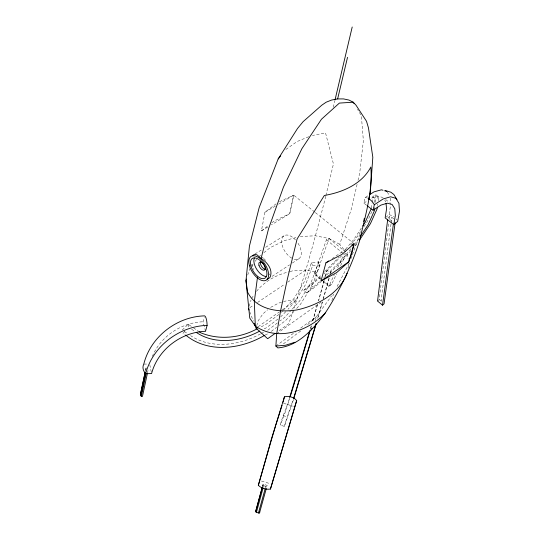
<?xml version="1.0" encoding="UTF-8"?>
<svg xmlns="http://www.w3.org/2000/svg" width="540" height="540" viewBox="0 0 540 540"><rect width="100%" height="100%" fill="white"/><g stroke="black" fill="none" stroke-linecap="round" stroke-linejoin="round"><path stroke-width="0.41" stroke-dasharray="2.7 2.03" d="M371.486 208.13L372.06 203.243M372.155 202.426L372.823 196.729L375.57 194.582L378.648 196.945L378.155 200.873M374.625 202.453L375.57 194.582M374.713 208.852L374.909 207.225M375.502 202.351L375.901 199.098L378.648 196.945M377.561 205.585L377.764 204.019M377.555 301.064L379.087 299.727L388.874 222.365M389.293 219.038L389.61 216.54L391.885 217.384L394.234 219.2M382.077 301.334L381.065 300.497L391.021 224.032M391.129 223.202L391.885 217.384M385.803 217.364L389.05 214.718L390.589 205.274M267.793 227.029L261.421 230.911L264.917 212.274L276.041 203.857M348.172 268.299L349.178 263.358L336.562 287.429M145.503 370.454L146.212 367.24L145.523 370.507M147.494 372.863L148.021 370.42M331.931 300.611L333.329 294.077M314.712 212.058L293.719 195.169L289.737 213.658L271.33 224.87M366.491 205.166L363.865 203.128L365.06 197.573L368.503 195.372M315.428 320.713L316.325 316.757L331.54 295.947M357.082 184.424L351.425 208.778L339.748 244.37L345.708 251.667M358.02 180.367L359.714 173.063L363.373 140.711L361.361 115.742L357.507 109.33M333.281 107.291L334.807 100.805M325.721 196.283L324.945 199.517C314.246 241.292 302.906 282.953 288.752 323.716L277.877 331.459M325.91 195.473L333.437 163.958L325.512 132.82L312.417 135.506M279.504 201.683L293.719 195.169L289.737 213.658L274.293 220.948L271.715 222.939M205.504 331.297L203.067 321.793L204.255 317.351M262.393 486.749L263.142 484.178L267.172 485.406L266.416 487.985M262.481 486.601L263.142 484.178M263.257 487.33L263.696 485.717L262.832 485.136M265.37 487.978L265.815 486.365L266.861 486.371L267.172 485.406M323.939 280.969L318.438 300.692M324.317 280.463L318.647 300.699M325.445 276.399L327.017 270.716L330.986 271.897L330.527 273.524M329.022 278.201L323.231 298.735M329.157 278.39L323.426 298.64M256.743 325.715L258.127 320.855L262.953 313.828L267.644 309.764M320.666 279.389L314.368 274.091L326.43 239.78L329.029 238.518L339.748 244.37M317.324 304.607L312.167 322.657M317.5 304.715L312.66 321.651M317.628 318.283L322.333 301.86M318.121 317.129L322.502 301.853M310.331 328.982L311.249 325.822M310.777 328.138L311.486 325.701M293.47 399.681L284.371 426.37L280.267 425.122C282.629 415.57 287.111 406.789 289.703 397.278M284.371 426.37L287.172 416.833L293.105 399.978M249.183 306.214L251.039 299.99M247.732 275.062L249.716 268.67M289.892 397.724L284.749 413.667L280.267 425.122M330.487 273.476L330.986 271.897M325.256 276.217L327.017 270.716M152.327 356.427C160.576 336.406 181.474 322.447 203.067 321.793M300.281 236.466L315.488 235.798L329.029 238.518L317.088 272.201L314.368 274.091M323.19 281.509L328.86 286.274L334.435 274.482M296.69 308.421L300.53 304.216L312.242 285.417L319.997 264.992L318.843 261.927L311.472 262.697L304.661 281.151L294.219 298.195L283.675 309.865M350.919 258.653L352.08 255.515M352.37 254.725L359.91 234.326M311.472 262.697L312.606 265.768L305.755 284.216L295.265 301.246L288.023 309.231M318.843 261.927L311.141 282.366L299.477 301.172L292.1 309.278M371.804 211.613L367.457 221.326L363.791 226.834M337.669 267.725L344.135 254.212L346.7 252.889L348.226 259.328M328.86 286.274L331.587 284.357L336.623 273.868M340.585 265.626L346.7 252.889M361.334 228.143L353.943 239.267L345.317 249.581M360.585 231.653L356.002 238.538L350.636 244.958M359.208 238.154L355.273 243.567M251.505 298.431L253.8 295.204M256.561 291.337C264.573 281.219 276.723 274.624 289.224 271.789M251.694 265.997L253.179 263.993M255.15 261.313L256.635 259.308M350.953 248.731L341.773 259.713L323.399 278.282M350.879 250.54L343.352 259.538L329.738 273.308M354.645 246.038L357.871 242.177M341.51 255.866L323.872 273.868M281.455 312.322L283.122 310.48M285.795 311.688L280.557 317.014M291.533 309.906L284.715 317.392L280.145 320.861M293.949 311.425L285.714 320.436L279.166 325.397M324.635 271.654L338.85 257.317M182.203 330.068L188.17 324.23L192.814 327.389M184.754 331.513L182.959 333.268L185.065 334.665M300.746 330.946L282.623 344.466M307.604 324.702L316.325 316.757L299.471 328.954M320.483 275.839L303.703 290.425L306.619 292.923L313.956 287.827L320.72 281.921M303.703 290.425L311.047 285.356L321.503 276.257M306.619 292.923L319.673 281.536M389.61 216.54L387.862 217.964L392.978 221.933M258.755 256.797L260.665 255.272M263.844 252.727L270.209 247.637L284.728 240.503L297.175 237.276M261.421 230.911L268.502 225.43M278.897 314.462L265.538 324.668L260.267 327.274M277.877 319.052L266.483 327.733L263.466 329.225M267.752 330.284L277.54 322.846M271.316 331.351L276.548 327.382M275.886 346.032L295.427 331.884M276.689 333.774L321.867 301.563M285.856 149.472L297.122 141.541L310.021 136.161M258.12 326.707L279.518 311.843M282.278 309.926L296.771 299.862L287.746 300.443L278.532 303.143L269.993 307.733M332.107 258.633L347.207 248.387M249.885 307.611L253.382 305.262M257.58 302.441L284.87 284.094M287.672 282.211L305.87 269.98L317.088 272.201L314.523 273.544L320.841 278.849M272.052 276.365L289.555 264.863M292.356 263.027L298.661 258.883M363.865 203.128L367.132 201.022M254.954 253.982L262.062 249.527M265.613 247.3L284.087 235.73M264.917 212.274L275.717 205.855M278.6 204.147L293.719 195.169M331.587 284.357L329.049 285.748L323.365 280.969M260.442 333.889C239.564 345.438 211.349 349.394 190.627 335.678M261.178 333.531L264.094 332.087M265.032 335.144L268.697 333.335M371.709 198.072L378.27 196.209L383.089 197.573M290.034 271.566L293.254 270.675L305.87 269.98M312.606 265.768L319.997 264.992M143.795 364.088L147.974 364.027M283.541 403.272L293.416 406.269M283.055 415.584L287.172 416.833M261.502 481.059L270.338 483.759M263.696 485.717L265.815 486.365M379.087 299.727L381.065 300.497M184.309 331.472L187.819 333.808M191.599 329.225L194.92 331.466M193.475 327.841L199.442 331.898M385.661 199.537L389.515 202.493M372.823 196.729L375.901 199.098M315.367 212.591L354.078 243.729M329.029 238.518L345.391 251.822M326.43 239.78L343.501 253.699M311.047 285.356L313.956 287.827M384.696 200.07L385.898 201.947M387.281 192.085L389.624 195.878M249.696 311.688L253.328 321.091M253.004 268.245L253.53 269.615M251.822 264.182L252.74 267.557M188.17 324.23L188.946 327.429M149.803 364.797L151.254 371.979M146.016 368.01L146.347 369.684M390.157 198.106L390.717 204.491M298.067 243.29A13.682 7.709 57.3 0 1 300.807 256.203A13.682 7.709 57.3 0 1 292.484 258.538M291.85 258.208A13.682 7.709 57.3 0 1 281.786 239.436A13.682 7.709 57.3 0 1 295.461 239.875M261.38 256.824A11.698 6.237 57.2 0 1 263.54 258.363M264.074 258.836A11.698 6.237 57.2 0 1 265.606 260.442M269.966 273.793A11.698 6.237 57.2 0 1 269.447 274.894M389.05 214.718A11.124 8.721 10.4 0 1 394.139 216.938M396.252 218.923A11.124 8.721 10.4 0 1 397.082 220.124M365.06 197.573A9.619 5.481 53.7 0 1 367.747 198.207"/><path stroke-width="0.81" d="M275.886 346.032L276.689 333.774L280.55 311.02L287.483 278.627L297.128 238.923L324.351 195.473C342.596 192.355 361.847 184.187 370.845 167.022C372.742 192.348 365.006 216.567 359.546 240.968C351.425 266.402 339.842 290.425 325.377 312.849C313.733 328.496 298.688 346.1 277.877 347.915L275.886 346.032L285.377 345.283L294.908 342.259M374.713 208.852L374.517 210.478L368.01 224.93L360.599 236.068M387.659 219.625L377.555 301.064L382.529 305.174L384.062 303.831L395.138 222.649M377.365 207.157L377.17 208.73L370.427 223.661L359.404 240.206M257.506 277.088L254.32 301.556L255.312 326.012C277.196 341.618 308.543 331.412 325.377 312.849M382.529 305.174L393.397 224.1M386.046 203.492L386.573 208.906L385.155 217.89L393.795 224.6L395.327 215.663L394.781 208.757L392.087 204.458L387.356 203.182L380.862 205.132L373.046 210.263L367.146 205.673M347.166 273.24C339.201 293.753 317.669 305.309 297.115 309.899C279.221 312.802 256.466 310.102 247.536 292.032L245.997 280.658L249.433 246.044L259.207 207.502L278.168 158.949L297.52 128.486L303.102 121.669L321.779 105.199L326.174 102.195L331.634 100.035L337.628 98.915L343.582 98.921L348.941 100.055L353.214 102.202L355.988 105.172L366.518 121.277L368.462 127.892L372.816 157.228L370.298 192.294L368.624 199.604M147.326 373.68L142.452 396.468L141.311 396.502L140.515 394.106L145.159 372.087M145.186 372.134L140.515 394.106M140.832 395.759L145.483 373.761M141.311 396.502L146.158 373.7M363.609 221.528L364.351 218.282M373.046 210.263L374.315 204.734L383.218 198.923L390.589 196.776L395.921 198.329L398.925 203.303L399.485 211.214L397.683 221.393L393.795 224.6M335.003 99.995L352.208 27M337.628 98.915L347.524 57.335M267.091 279.14L268.549 278.667L270.074 277.243C273.328 269.872 267.26 262.116 261.097 258.518L268.535 228.798L283.439 187.137L301.867 148.736L321.442 119.252L339.383 103.086L353.214 102.202L354.071 103.626M282.987 402.266L284.452 396.839A8.741 5.623 17.9 0 1 296.69 400.545L270.432 489.085A11.921 9.302 15.8 0 1 258.316 485.379L271.431 438.98L284.452 396.839M352.013 245.126L354.078 243.729L351.925 253.085L348.712 261.853L336.629 272.626L321.01 281.043L325.924 262.825L328.671 260.962M207.11 325.384L205.504 331.297C181.035 332.093 157.795 349.711 151.578 373.579L145.685 373.694A11.225 8.795 18.7 0 1 143.795 364.088C150.484 336.899 176.81 316.541 204.653 315.866A8.343 2.133 86.7 0 1 207.11 325.384C179.185 326.214 152.604 346.397 145.685 373.694M263.189 468.504L258.316 485.379M259.787 512.035L259.484 513L258.464 513L255.589 511.805L262.17 487.559M262.265 487.411L255.589 511.805M256.419 512.372L263.034 488.14M258.464 513L265.147 488.788M259.484 513L266.274 488.632M263.405 467.728L271.384 439.938M270.432 489.085L296.69 400.545M309.879 330.561L289.703 397.278M307.726 338.668L309.602 332.188M316.015 323.818L293.591 398.459M316.291 323.393L293.719 398.885M307.49 339.478L294.84 381.787M271.62 439.148L275.643 425.709M275.886 424.919L282.035 405.358M246.497 279.059L245.997 280.658L249.757 318.087L255.312 326.012M290.385 396.131L294.604 382.577M371.149 208.886L365.033 222.581L362.718 226.058M310.318 330.959L312.073 328.124M278.168 158.949L280.726 155.79M252.673 255.791L253.537 254.867L255.184 254.401L257.081 254.873L261.097 258.518M275.157 333.389L267.678 338.715L256.048 328.144L254.232 323.44M256.048 328.144L257.432 327.186M321.01 281.043L348.712 261.853L354.078 243.729L341.813 254.468L325.924 262.825M369.88 194.495L374.004 191.855L381.449 189.803L383.002 190.276M257.256 328.759C240.158 338.155 218.977 340.247 200.765 332.802L199.442 331.898M259.686 331.088C240.712 341.57 214.94 345.114 196.25 332.37M264.303 335.502C240.82 349.333 208.028 353.437 185.767 335.131M384.561 190.748L386.89 191.45M385.29 190.512L390.845 192.2L393.863 194.488L396.981 199.672M248.481 308.556L249.089 310.122M266.645 276.5A11.698 6.237 57.2 0 1 256.993 269.744A11.698 6.237 57.2 0 1 254.347 257.978M265.511 269.156A4.597 2.457 57.2 0 1 261.583 266.335A4.597 2.457 57.2 0 1 260.773 261.65M368.442 198.551A9.619 5.481 53.7 0 1 374.315 204.734M249.372 265.464A14.101 7.466 57.2 0 0 266.173 280.226A14.101 7.466 57.2 0 0 260.638 259.079A14.101 7.466 57.2 0 0 249.372 265.464M250.925 265.97A11.732 6.21 57.2 0 0 264.911 278.228A11.732 6.21 57.2 0 0 260.273 260.624A11.732 6.21 57.2 0 0 250.925 265.97M258.964 265.275A4.604 2.457 57.2 0 0 264.472 270.047A4.604 2.457 57.2 0 0 262.629 263.115A4.604 2.457 57.2 0 0 258.964 265.275"/></g></svg>
